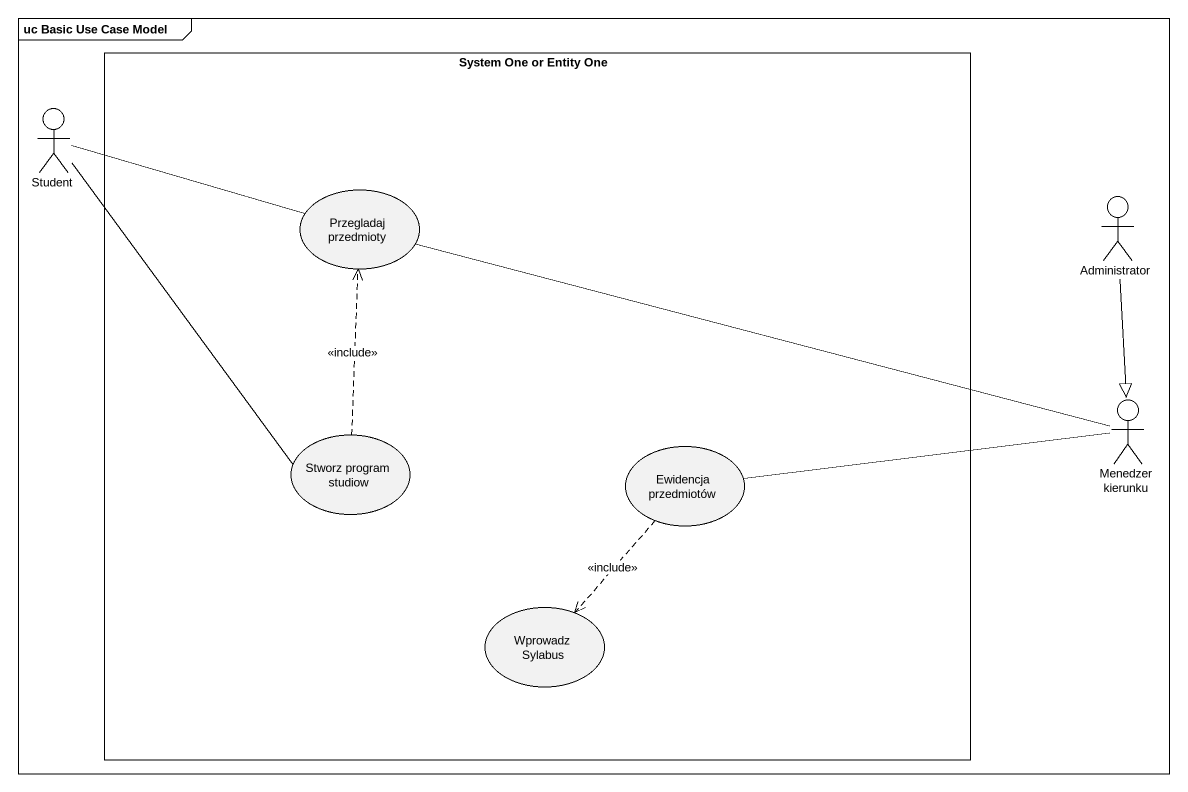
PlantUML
@startuml
mainframe uc Basic Use Case Model
rectangle "System One or Entity One" as System_One_or_Entity_One {
  usecase "Przegladaj przedmioty" as Przegladaj_przedmioty
  usecase "Stworz program studiow" as Stworz_program_studiow
  usecase "Ewidencja przedmiotów" as Ewidencja_przedmiotów
  usecase "Wprowadz Sylabus" as Wprowadz_Sylabus
}
actor Student
actor Administrator
actor "Menedzer kierunku" as Menedzer_kierunku
Student -right- Przegladaj_przedmioty
Student -- Stworz_program_studiow
Administrator --|> Menedzer_kierunku
Stworz_program_studiow .up.> Przegladaj_przedmioty : <<include>>
Menedzer_kierunku -left- Przegladaj_przedmioty
Menedzer_kierunku -left- Ewidencja_przedmiotów
Ewidencja_przedmiotów ..> Wprowadz_Sylabus : <<include>>
@enduml
